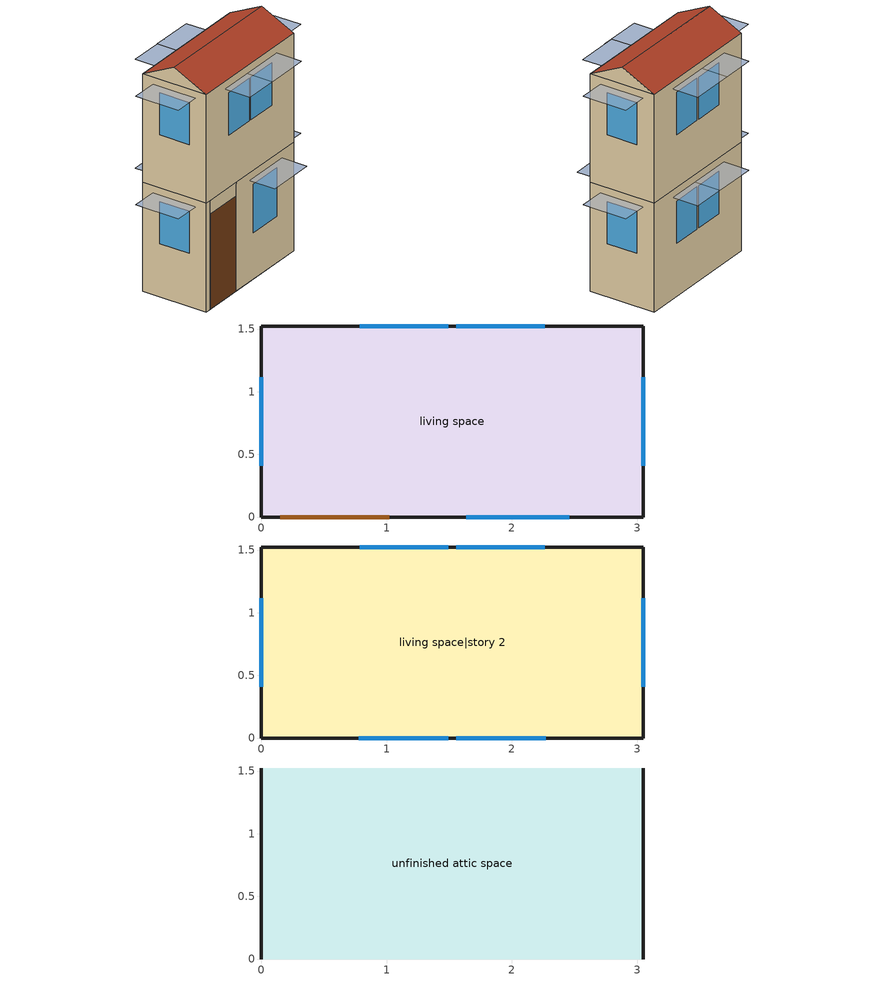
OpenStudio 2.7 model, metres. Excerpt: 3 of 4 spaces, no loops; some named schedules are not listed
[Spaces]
living space
 floor foundation (FloorFndGrndFinSlab): 0,0 0,1.52 3.05,1.52 3.05,0 z0
 wall outside (WallExtInsFin): 0,1.52 0,0 0.13,0 1.05,0 3.05,0 3.05,1.52 0,1.52 z0:2.44
 window (WindowConstruction): 1.64,0 2.46,0 z1.04:2.13; 2.26,1.52 1.55,1.52 / 1.49,1.52 0.79,1.52 / 0,1.12 0,0.41 / 3.05,0.41 3.05,1.12 z1.19:2.13
 door (Door): 0.15,0 1.02,0 z0:2.13
living space|story 2
 floor to living space (FloorFinUninsFin): 0,0 0,1.52 3.05,1.52 3.05,0 z2.44
 wall outside (WallExtInsFin): 0,1.52 0,0 3.05,0 3.05,1.52 0,1.52 z2.44:4.88
 window (WindowConstruction): 0.78,0 1.49,0 / 1.55,0 2.27,0 z3.62:4.57; 2.26,1.52 1.55,1.52 / 1.49,1.52 0.79,1.52 / 0,1.12 0,0.41 / 3.05,0.41 3.05,1.12 z3.63:4.57
unfinished attic space
 floor to living space|story 2 (FloorFinInsUnfinAttic): 0,1.52 3.05,1.52 3.05,0 0,0 z4.88
 wall outside (WallExtUninsUnfin): 0,0.76,5.26 0,1.52,4.88 0,0,4.88; 3.05,0.76,5.26 3.05,0,4.88 3.05,1.52,4.88
 roof outside (RoofUnfinInsExt): 3.05,0.76,5.26 0,0.76,5.26 0,0,4.88 3.05,0,4.88; 0,0.76,5.26 3.05,0.76,5.26 3.05,1.52,4.88 0,1.52,4.88
shading: 0,0.26 0,1.27 -0.61,1.27 -0.61,0.26 z2.29; 0,0.26 0,1.27 -0.61,1.27 -0.61,0.26 z4.72; 2.61,0 1.49,0 1.49,-0.61 2.61,-0.61 z2.29; 0.63,1.52 1.65,1.52 1.65,2.13 0.63,2.13 z2.29; 2.42,0 1.4,0 1.4,-0.61 2.42,-0.61 z4.72; 1.65,0 0.62,0 0.62,-0.61 1.65,-0.61 z4.72; 1.4,1.52 2.42,1.52 2.42,2.13 1.4,2.13 z4.72; 1.4,1.52 2.42,1.52 2.42,2.13 1.4,2.13 z2.29; 0.63,1.52 1.65,1.52 1.65,2.13 0.63,2.13 z4.72; 3.05,1.27 3.05,0.26 3.66,0.26 3.66,1.27 z2.29; 3.05,1.27 3.05,0.26 3.66,0.26 3.66,1.27 z4.72
[Building]
Building 1: North Axis {deg}=22.5; Standards Number of Stories=2; Standards Number of Above Ground Stories=2; Standards Building Type=singlefamilydetached; Standards Number of Living Units=1
[Site]
Denver Intl Ap_CO_USA: Latitude {deg}=39.83; Longitude {deg}=-104.65; Time Zone {hr}=-7; Elevation {m}=1650; Terrain=Suburbs
[ClimateZones]
Climate Zone Institution Name 2=Building America; Climate Zone Document Year 2=0; Climate Zone Value 2=Cold
[Site:WaterMainsTemperature]
Calculation Method=Correlation; Annual Average Outdoor Air Temperature {C}=10.8753; Maximum Difference In Monthly Average Outdoor Air Temperatures {deltaC}=23.1524
[Site:GroundTemperature:Deep]
10.8753, 10.8753, 10.8753, 10.8753, 10.8753, 10.8753, 10.8753, 10.8753, 10.8753, 10.8753, 10.8753, 10.8753
[Material] Roughness=Rough
Name | Thickness {m} | Conductivity {W/m-K} | Density {kg/m3} | Specific Heat {J/kg-K} | Thermal Absorptance | Solar Absorptance | Visible Absorptance
FloorUAAdditionalCeilingIns | 0.12827 | 0.0411113 | 16.02 | 1046.75
FloorUATrussandIns | 0.0889 | 0.0436674 | 50.7834 | 1165.1
Drywall 0.5 in. | 0.0127 | 0.160291 | 801 | 837.4 | 0.9 | 0.5 | 0.1
Asphalt Shingles, Medium | 0.009525 | 0.162714 | 1121.4 | 1465.45 | 0.91 | 0.85 | 0.85
RoofSheathing | 0.01905 | 0.115458 | 512.64 | 1214.23
RoofUARoofIns | 0.18415 | 8.02397 | 37.0049 | 1207.88
FootingMaterial | 0.2032 | 1.31141 | 2242.8 | 837.4 | 0.9
Concrete 4.0 in. | 0.1016 | 1.31141 | 2242.8 | 837.4 | 0.9
Floor Covering | 0.0127 | 0.0433444 | 54.468 | 1339.84 | 0.9 | 0.9
FloorFinStudAndAirFloor | 0.1397 | 0.557395 | 67.691 | 1210.98
Wood Floor | 0.015875 | 0.115458 | 544.68 | 1214.23
Vinyl, Light | 0.009525 | 0.089435 | 177.822 | 1046.75 | 0.9 | 0.3 | 0.3
WallSheathing | 0.0127 | 0.115458 | 512.64 | 1214.23
WallStudAndCavity | 0.0889 | 0.054245 | 162.403 | 1178.92
WallStudAndCavity 1 | 0.0889 | 0.393744 | 83.0341 | 1211.67
WallStudAndCavity 2 | 0.0889 | 0.397942 | 83.0341 | 1211.67
residential furniture material living space | 0.1524 | 0.115458 | 640.8 | 1214.23 | 0.9 | 0.6 | 0.1
DoorMaterial | 0.04445 | 0.0612267 | 512.64 | 1214.23
[Construction]
FloorFinInsUnfinAttic: FloorUAAdditionalCeilingIns, FloorUATrussandIns, Drywall 0.5 in.
RoofUnfinInsExt: Asphalt Shingles, Medium, RoofSheathing, RoofUARoofIns
FootingConstruction: FootingMaterial
FloorFndGrndFinSlab: Concrete 4.0 in., Floor Covering
FloorFinUninsFin: Drywall 0.5 in., FloorFinStudAndAirFloor, RoofSheathing, Wood Floor, Floor Covering
WallExtInsFin: Vinyl, Light, WallSheathing, WallStudAndCavity, Drywall 0.5 in.
WallExtUninsUnfin: Vinyl, Light, WallSheathing, WallStudAndCavity 1
WallIntFinUninsFin: WallStudAndCavity 2, Drywall 0.5 in.
residential furniture construction living space; residential furniture construction living space|story 2: residential furniture material living space
WindowConstruction: WindowMaterial
Door: DoorMaterial
[WindowMaterial:Shade]
CoolingShade: Solar Transmittance=0.999; Solar Reflectance=0.00099; Visible Transmittance=0.999; Visible Reflectance=0.00099; Thermal Hemispherical Emissivity=1e-005; Thermal Transmittance=0.999; Thickness {m}=0.0001; Conductivity {W/m-K}=10000; Shade to Glass Distance {m}=0.001; Top Opening Multiplier=0; Bottom Opening Multiplier=0; Left-Side Opening Multiplier=0; Right-Side Opening Multiplier=0; Airflow Permeability=0
[WindowMaterial:SimpleGlazingSystem]
WindowMaterial: U-Factor {W/m2-K}=2.10086; Solar Heat Gain Coefficient=0.21
[ThermalZone] Use Ideal Air Loads=No
living zone: Thermostat=living zone temperature setpoint
unfinished attic zone: 
res ds_1 ret air zone: Volume {m3}=0.127426
[Sizing:Zone] Zone Cooling Design Supply Air Temperature Input Method=SupplyAirTemperature; Zone Cooling Design Supply Air Temperature {C}=14; Zone Cooling Design Supply Air Temperature Difference {deltaC}=11.11; Zone Heating Design Supply Air Temperature Input Method=SupplyAirTemperature; Zone Heating Design Supply Air Temperature {C}=40; Zone Heating Design Supply Air Temperature Difference {deltaC}=11.11; Zone Cooling Design Supply Air Humidity Ratio {kg-H2O/kg-air}=0.0085; Zone Heating Design Supply Air Humidity Ratio {kg-H2O/kg-air}=0.008; Cooling Design Air Flow Method=DesignDay; Heating Design Air Flow Method=DesignDay; Account for Dedicated Outdoor Air System=No; Dedicated Outdoor Air System Control Strategy=NeutralSupplyAir; Dedicated Outdoor Air Low Setpoint Temperature for Design {C}=autosize; Dedicated Outdoor Air High Setpoint Temperature for Design {C}=autosize
unfinished attic zone; res ds_1 ret air zone
[Space]
Name | Space Type | Thermal Zone | Building Unit
living space; living space|story 2 | Space Type 1 | living zone | unit 1
unfinished attic space | Space Type 2 | unfinished attic zone
res ds_1 ret air space |  | res ds_1 ret air zone
[SpaceType]
Name | Standards Space Type
Space Type 1 | living
Space Type 2 | unfinished attic
[BuildingUnit]
unit 1: Building Unit Type=Residential
[People:Definition] Number of People Calculation Method=People; Number of People {people}=1.32; Fraction Radiant=0.319734; Sensible Heat Fraction=0.573; Carbon Dioxide Generation Rate {m3/s-W}=0; Enable ASHRAE 55 Comfort Warnings=No; Mean Radiant Temperature Calculation Type=ZoneAveraged
residential occupants|living space|story 2; residential occupants|living space
[People] Number of People Schedule=residential occupants schedule; Activity Level Schedule=Schedule Ruleset 1; Multiplier=1
Name | People Definition | Space or SpaceType
residential occupants|living space|story 2 | residential occupants|living space|story 2 | living space|story 2
residential occupants|living space | residential occupants|living space | living space
[Foundation:Kiva]
Foundation Kiva 1: Wall Height Above Grade {m}=0.2032; Wall Depth Below Slab {m}=0.2032; Footing Wall Construction=FootingConstruction
[Foundation:Kiva:Settings]
Soil Conductivity {W/m-K}=1.731; Soil Density {kg/m3}=1842.3; Soil Specific Heat {J/kg-K}=418.7; Ground Solar Absorptivity=0.9; Ground Thermal Absorptivity=0.9; Ground Surface Roughness {m}=0.03; Far-Field Width {m}=40; Deep-Ground Boundary Condition=ZeroFlux; Deep-Ground Depth {m}=40; Minimum Cell Dimension {m}=0.02; Maximum Cell Growth Coefficient=1.5; Simulation Timestep=Hourly
[SurfaceProperty:ExposedFoundationPerimeter]
Surface 1: Exposed Perimeter Calculation Method=TotalExposedPerimeter; Total Exposed Perimeter {m}=9.144
[InternalMass:Definition] Design Level Calculation Method=SurfaceArea
Name | Construction | Surface Area {m2}
living space Partition; living space|story 2 Partition | WallIntFinUninsFin | 4.645152
residential furniture mass living space | residential furniture construction living space | 1.85806
residential furniture mass living space|story 2 | residential furniture construction living space|story 2 | 1.85806
[InternalMass] Multiplier=1
Name | Internal Mass Definition | Space or SpaceType
living space Partition | living space Partition | living space
living space|story 2 Partition | living space|story 2 Partition | living space|story 2
residential furniture mass living space | residential furniture mass living space | living space
residential furniture mass living space|story 2 | residential furniture mass living space|story 2 | living space|story 2
[ShadingControl]
WindowShadingControl: Shading Type=InteriorShade; Shading Device Material=CoolingShade; Shading Control Type=OnIfScheduleAllows; Schedule=Window shading schedule; Shading Control Is Scheduled=Yes
[WaterUse:Equipment:Definition]
Name | Peak Flow Rate {m3/s} | Target Temperature Schedule
residential shower | 0.000274695 | residential shower temperature schedule
residential sink | 0.000212399 | residential sink temperature schedule
residential bath | 0.000429619 | residential bath temperature schedule
[WaterUse:Equipment] Space=living space|story 2
Name | Water Use Equipment Definition | Flow Rate Fraction Schedule
residential shower | residential shower | residential shower schedule
residential sink | residential sink | residential sink schedule
residential bath | residential bath | residential bath schedule
residential shower dist=0.0 | residential shower dist=0.0 | residential shower schedule
residential sink dist=0.0 | residential sink dist=0.0 | residential sink schedule
residential bath dist=0.0 | residential bath dist=0.0 | residential bath schedule
[OtherEquipment:Definition] Design Level Calculation Method=EquipmentLevel
Name | Design Level {W} | Fraction Latent | Fraction Radiant | Fraction Lost
residential shower | 7899.46 | 0.487197 | 0 | 0
residential sink | 2132.88 | 0.312222 | 0 | 0
residential bath | 6337.27 | 0 | 0 | 0
residential hot water distribution | 99.0622 | 0 | 0 | 0
res ds_1 sup s lk to lv equip; res ds_1 sup lat lk to lv equip; res ds_1 sup d cn to lv equip; res ds_1 sup d cn to ah equip; res ds_1 ret d cn to pl equip; res ds_1 ret d cn to ah equip; res ds_1 sup s lk to ah equip; res ds_1 sup lat lk to ah equip; res ds_1 ret s lk equip; res ds_1 ret lat lk equip | 0
[OtherEquipment]
Name | Other Equipment Definition | Space or SpaceType | Schedule | Fuel Type
residential shower | residential shower | living space|story 2 | residential shower schedule
residential sink | residential sink | living space|story 2 | residential sink schedule
residential bath | residential bath | living space|story 2 | residential bath schedule
residential hot water distribution | residential hot water distribution | living space|story 2 | residential hot water distribution schedule
res ds_1 sup s lk to lv equip | res ds_1 sup s lk to lv equip | living space|story 2 | Always On Discrete | None
res ds_1 sup lat lk to lv equip | res ds_1 sup lat lk to lv equip | living space|story 2 | Always On Discrete | None
res ds_1 sup d cn to lv equip | res ds_1 sup d cn to lv equip | living space|story 2 | Always On Discrete | None
res ds_1 sup d cn to ah equip | res ds_1 sup d cn to ah equip | unfinished attic space | Always On Discrete | None
res ds_1 ret d cn to pl equip | res ds_1 ret d cn to pl equip | res ds_1 ret air space | Always On Discrete | None
res ds_1 ret d cn to ah equip | res ds_1 ret d cn to ah equip | unfinished attic space | Always On Discrete | None
res ds_1 sup s lk to ah equip | res ds_1 sup s lk to ah equip | unfinished attic space | Always On Discrete | None
res ds_1 sup lat lk to ah equip | res ds_1 sup lat lk to ah equip | unfinished attic space | Always On Discrete | None
res ds_1 ret s lk equip | res ds_1 ret s lk equip | res ds_1 ret air space | Always On Discrete | None
res ds_1 ret lat lk equip | res ds_1 ret lat lk equip | res ds_1 ret air space | Always On Discrete | None
[EnergyManagementSystem:Sensor]
Name | Output Variable or Output Meter Index Key | Output Variable or Output Meter
residential_shower_vol | residential shower | Water Use Equipment Hot Water Volume
residential_shower_mixsp | residential shower temperature schedule | Schedule Value
res_nv_pb_s |  | Site Outdoor Air Barometric Pressure
res_af_vw_s |  | Site Wind Speed
res_nv_wt_s |  | Site Outdoor Air Humidity Ratio
res_nv_1_nva_s | res nv_1 avail schedule | Schedule Value
res_nv_1_sp_s | res nv_1 temp schedule | Schedule Value
res_ds_1_ah_mfr_s | Node 17 | System Node Mass Flow Rate
res_ds_1_ah_vfr_s | Node 17 | System Node Current Density Volume Flow Rate
res_ds_1_ah_tt_s | Node 17 | System Node Temperature
res_ds_1_ra_t_s | Node 20 | System Node Temperature
res_ds_1_ah_wt_s | Node 17 | System Node Humidity Ratio
res_ds_1_ra_w_s | Node 20 | System Node Humidity Ratio
res_ds_1_ah_t_s | unfinished attic zone | Zone Air Temperature
res_ds_1_ah_w_s | unfinished attic zone | Zone Mean Air Humidity Ratio
res_infil_1_range_sch_s | res mv_1 range exhaust schedule | Schedule Value
res_infil_1_bath_sch_s | res mv_1 bath exhaust schedule | Schedule Value
res_infil_1_wh_sch_s | Always On Discrete | Schedule Value
[EnergyManagementSystem:Program]
residential_shower_sag: If residential_shower_vol > 0; Set ShowerTime=SystemTimeStep; Else; Set ShowerTime=0; EndIf; If (residential_shower_vol > 0) && (residential_shower_mixsp > residential_shower_tout); Set ShowerSag=SystemTimeStep; Set ShowerE=residential_shower_vol*4141170*(residential_shower_mixsp-residential_shower_tout); Else; Set ShowerSag=0; Set ShowerE=0; EndIf
res_nv_1_program: Set Tdiff = res_af_1_tin_s-res_af_1_tt_s; Set dT = (@Abs Tdiff); Set pt = (@RhFnTdbWPb res_af_1_tt_s res_nv_wt_s res_nv_pb_s); Set NVA = 3018.4293253412557; Set Cs = 0.00017926040778923255; Set Cw = 8.70903777141566e-05; Set MNV = 0.12585265152000003; Set MHR = 0.0115; Set MRH = 0.7; Set temp1 = (res_nv_1_nva_s*NVA); Set SGNV = temp1*((((Cs*dT)+(Cw*(res_af_vw_s^2)))^0.5)/1000); If (res_nv_wt_s<MHR) && (pt<MRH) && (res_af_1_tin_s>res_nv_1_sp_s); Set temp2 = (res_af_1_tin_s-res_nv_1_sp_s); Set NVadj1 = temp2/(res_af_1_tin_s-res_af_1_tt_s); Set NVadj2 = (@Min NVadj1 1); Set NVadj3 = (@Max NVadj2 0); Set NVadj = SGNV*NVadj3; Set res_nv_1_flow_act = (@Min NVadj MNV); Else; Set res_nv_1_flow_act = 0; EndIf
res_ds_1_program: Set res_ds_1_ah_mfr = res_ds_1_ah_mfr_s; Set res_ds_1_fan_rtf = res_ds_1_fan_rtf_s; Set res_ds_1_ah_vfr = res_ds_1_ah_vfr_s; Set res_ds_1_ah_tt = res_ds_1_ah_tt_s; Set res_ds_1_ah_wt = res_ds_1_ah_wt_s; Set res_ds_1_ra_t = res_ds_1_ra_t_s; Set res_ds_1_ra_w = res_ds_1_ra_w_s; Set res_ds_1_ah_t = res_ds_1_ah_t_s; Set res_ds_1_ah_w = res_ds_1_ah_w_s; Run res_ds_1_lk_subrout; Set res_ds_1_sup_s_lk_to_lv_equip_act = res_ds_1_sup_s_lk_to_lv; Set res_ds_1_sup_lat_lk_to_lv_equip_act = res_ds_1_sup_lat_lk_to_lv; Set res_ds_1_sup_d_cn_to_lv_equip_act = res_ds_1_sup_d_cn_to_lv; Set res_ds_1_sup_d_cn_to_ah_equip_act = res_ds_1_sup_d_cn_to_ah; Set res_ds_1_sup_s_lk_to_ah_equip_act = res_ds_1_sup_s_lk_to_ah; Set res_ds_1_sup_lat_lk_to_ah_equip_act = res_ds_1_sup_lat_lk_to_ah; Set res_ds_1_ret_s_lk_equip_act = res_ds_1_ret_s_lk; Set res_ds_1_ret_lat_lk_equip_act = res_ds_1_ret_lat_lk; Set res_ds_1_ret_d_cn_to_pl_equip_act = res_ds_1_ret_d_cn_to_pl; Set res_ds_1_ret_d_cn_to_ah_equip_act = res_ds_1_ret_d_cn_to_ah; Set res_ds_1_ah_to_liv_mix_act = res_ds_1_ah_to_liv; Set res_ds_1_liv_to_ah_mix_act = res_ds_1_liv_to_ah
res_infil_1_program: Set p_m = 0.14; Set p_s = 0.22; Set s_m = 270; Set s_s = 370; Set z_m = 9.99744; Set z_s = 4.8768; Set f_t = (((s_m/z_m)^p_m)*((z_s/s_s)^p_s)); Set Tdiff = res_af_1_tin_s-res_af_1_tt_s; Set dT = @Abs Tdiff; Set c = 0.0035; Set Cs = 0.0749; Set Cw = 0.1406; Set n = 0.67; Set sft = (f_t*0.5); Set temp1 = ((c*Cw)*((sft*res_af_vw_s)^(2*n)))^2; Set Qn = (((c*Cs*(dT^n))^2)+temp1)^0.5; Set Tdiff = res_af_1_tin_s-res_af_1_tt_s; Set dT = @Abs Tdiff; Set QWHV = res_infil_1_wh_sch_s*0.0146; Set Qrange = res_infil_1_range_sch_s*0.0472; Set Qdryer = 0.0; Set Qbath = res_infil_1_bath_sch_s*0.0472; Set QhpwhOut = 0; Set QhpwhIn = 0; Set QductsOut = res_ds_1_lk_ret_fan_equiv; Set QductsIn = res_ds_1_lk_sup_fan_equiv; Set Qout = QWHV+Qrange+Qbath+Qdryer+QhpwhOut+QductsOut; Set Qin = QhpwhIn+QductsIn; Set Qu = (@Abs (Qout-Qin)); Set Qb = (@Min Qout Qin); Set faneff_wh = 0.9438948864000002; Set res_infil_1_house_fan_act = (QWHV*300)/faneff_wh; Set faneff_sp = 0.4719474432000001; Set res_infil_1_range_fan_act = (Qrange*300)/faneff_sp; Set res_infil_1_bath_fan_act = (Qbath*300)/faneff_sp; Set Q_acctd_for_elsewhere = QhpwhOut+QhpwhIn+QductsOut+QductsIn; Set res_infil_1_flow_act = (((Qu^2)+(Qn^2))^0.5)-Q_acctd_for_elsewhere; Set res_infil_1_flow_act = (@Max res_infil_1_flow_act 0)
[EnergyManagementSystem:ProgramCallingManager]
residential shower sag: EndOfSystemTimestepAfterHVACReporting; residential_shower_sag
res af_1 program calling manager: BeginTimestepBeforePredictor; res_infil_1_program; res_nv_1_program
res ds_1 program calling manager: EndOfSystemTimestepAfterHVACReporting; res_ds_1_program
[EnergyManagementSystem:OutputVariable] Type of Data in Variable=Summed; Update Frequency=SystemTimestep; EMS Program or Subroutine=residential_shower_sag
Name | EMS Variable | Units
Unmet Shower Energy|unit 1 | ShowerE | J
Unmet Shower Time|unit 1 | ShowerSag | hr
Shower Draw Time|unit 1 | ShowerTime | hr
[ThermostatSetpoint:DualSetpoint]
living zone temperature setpoint: Heating Setpoint Temperature Schedule=residential heating setpoint; Cooling Setpoint Temperature Schedule=residential cooling setpoint
[SpaceInfiltration:EffectiveLeakageArea]
res infil|unfinished attic space: Space or SpaceType=unfinished attic space; Schedule=Always On Discrete; Effective Air Leakage Area {cm2}=154.684; Stack Coefficient=2.64777e-05; Wind Coefficient=3.58865e-05
[SpaceInfiltration:DesignFlowRate] Space or SpaceType=living space|story 2; Schedule=Always On Discrete; Design Flow Rate Calculation Method=Flow/Space; Design Flow Rate {m3/s}=0
res nv_1 flow; res infil_1 flow
[EnergyManagementSystem:Actuator]
Name | Actuated Component | Actuated Component Type | Actuated Component Control Type
res_nv_1_flow_act | res nv_1 flow | Zone Infiltration | Air Exchange Flow Rate
res_ds_1_sup_s_lk_to_lv_equip_act | res ds_1 sup s lk to lv equip | OtherEquipment | Power Level
res_ds_1_sup_lat_lk_to_lv_equip_act | res ds_1 sup lat lk to lv equip | OtherEquipment | Power Level
res_ds_1_sup_d_cn_to_lv_equip_act | res ds_1 sup d cn to lv equip | OtherEquipment | Power Level
res_ds_1_sup_d_cn_to_ah_equip_act | res ds_1 sup d cn to ah equip | OtherEquipment | Power Level
res_ds_1_ret_d_cn_to_pl_equip_act | res ds_1 ret d cn to pl equip | OtherEquipment | Power Level
res_ds_1_ret_d_cn_to_ah_equip_act | res ds_1 ret d cn to ah equip | OtherEquipment | Power Level
res_ds_1_sup_s_lk_to_ah_equip_act | res ds_1 sup s lk to ah equip | OtherEquipment | Power Level
res_ds_1_sup_lat_lk_to_ah_equip_act | res ds_1 sup lat lk to ah equip | OtherEquipment | Power Level
res_ds_1_ret_s_lk_equip_act | res ds_1 ret s lk equip | OtherEquipment | Power Level
res_ds_1_ret_lat_lk_equip_act | res ds_1 ret lat lk equip | OtherEquipment | Power Level
res_ds_1_ah_to_liv_mix_act | res ds_1 ah to liv mix | ZoneMixing | Air Exchange Flow Rate
res_ds_1_liv_to_ah_mix_act | res ds_1 liv to ah mix | ZoneMixing | Air Exchange Flow Rate
res_infil_1_house_fan_act | res infil_1 house fan | ElectricEquipment | Electric Power Level
res_infil_1_range_fan_act | res infil_1 range fan | ElectricEquipment | Electric Power Level
res_infil_1_bath_fan_act | res infil_1 bath fan | ElectricEquipment | Electric Power Level
res_infil_1_flow_act | res infil_1 flow | Zone Infiltration | Air Exchange Flow Rate
[AirLoopHVAC:ReturnPlenum]
Air Loop HVAC Return Plenum 1: ThermalZone=res ds_1 ret air zone
[ZoneMixing] Schedule=Always On Continuous; Design Flow Rate Calculation Method=Flow/Zone; Design Flow Rate {m3/s}=0
Name | Zone | Source Zone
res ds_1 ah to liv mix | living zone | unfinished attic zone
res ds_1 liv to ah mix | unfinished attic zone | living zone
[ElectricEquipment:Definition] Design Level Calculation Method=EquipmentLevel; Design Level {W}=0; Fraction Latent=0; Fraction Radiant=0; Fraction Lost=1
res infil_1 house fan; res infil_1 range fan; res infil_1 bath fan
[ElectricEquipment] Space or SpaceType=living space|story 2; Schedule=Always On Discrete
Name | Electric Equipment Definition
res infil_1 house fan | res infil_1 house fan
res infil_1 range fan | res infil_1 range fan
res infil_1 bath fan | res infil_1 bath fan
